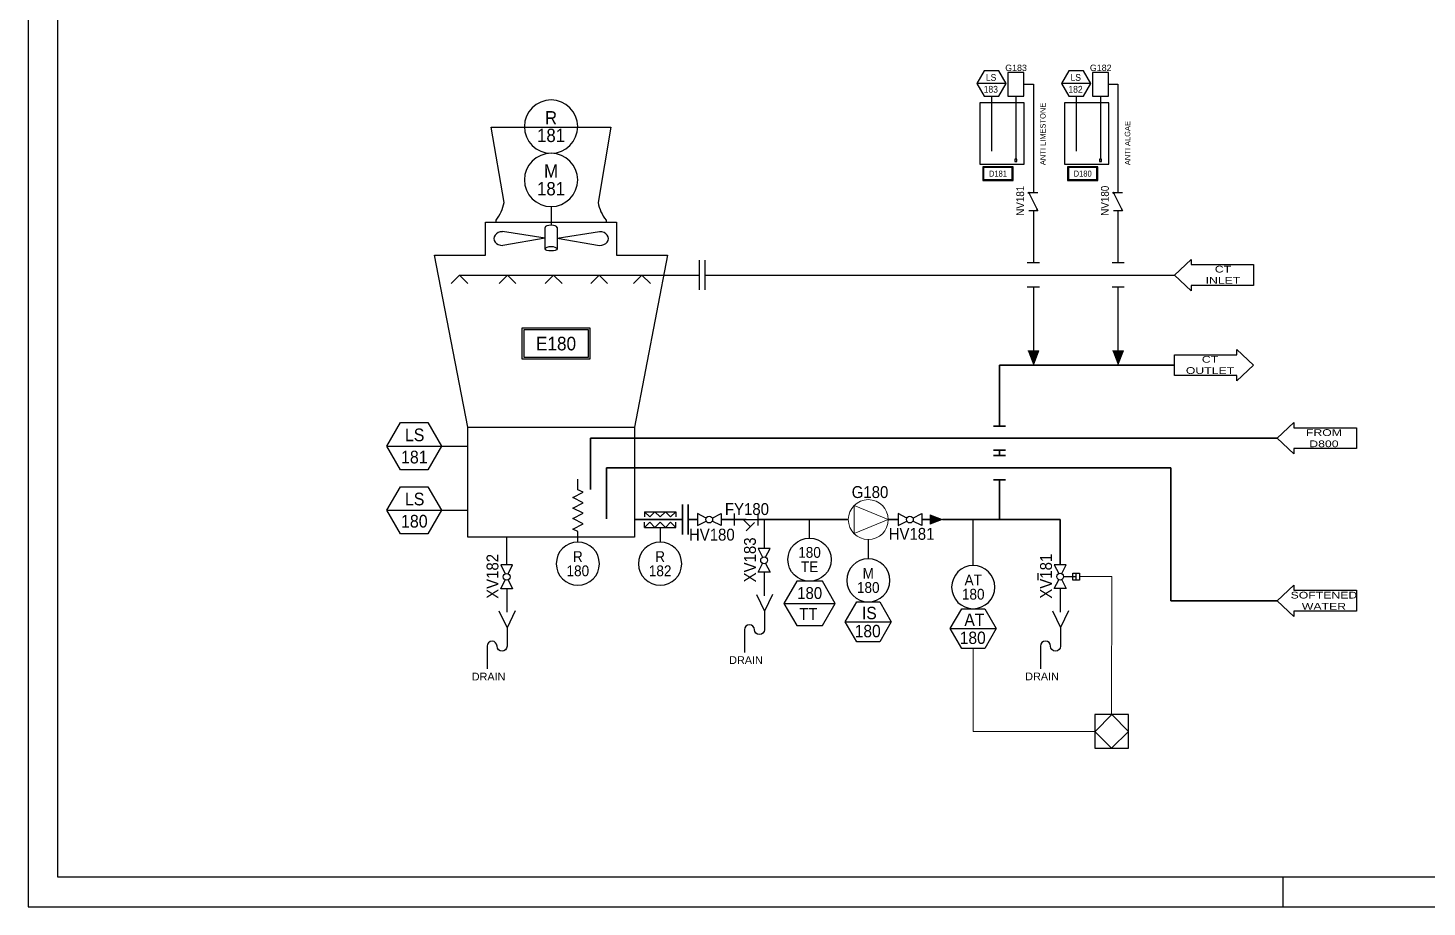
# Model space of a CAD drawing. Header units: millimetres. Extents: x 256 to 2599, y 626 to 1192.
# Drawn here: x 1254.2 to 1485.5, y 894.5 to 1039.9 of the extents above; entities that cross this region are included whole.
import ezdxf
from ezdxf.enums import TextEntityAlignment as Align

# ---------------------------------------------------------------- set-up
doc = ezdxf.new("R2010")
doc.units = ezdxf.units.MM
for name, color, linetype, lineweight in [('Acqua di torre in', 170, 'Continuous', 35), ('Aquafil tag', 7, 'Continuous', 35), ('LINEA - ACQUA DI RETE', 94, 'Continuous', 35)]:
    doc.layers.add(name, color=color, linetype=linetype, lineweight=lineweight)
for name, color, linetype in [('Acqua di torre out', 150, 'Continuous'), ('CARTIGLIO', 7, 'Continuous'), ('Instrument Line', 7, 'Continuous'), ('L6-SOTTILE', 5, 'Continuous'), ('L8-TESTI', 1, 'Continuous'), ('Tag', 7, 'Continuous')]:
    doc.layers.add(name, color=color, linetype=linetype)
doc.styles.add('ARIAL_090', font='arial.ttf', dxfattribs={"width": 0.9})
doc.styles.add('PNP_LTYPE', font='txt.shx')
doc.styles.get("Standard").update_dxf_attribs({"font": 'arial.ttf'})
doc.linetypes.add('ISO-GENERAL', pattern='A,5,["/",PNP_LTYPE,S=1.5,R=0,X=0,Y=-0.75],-0.0001', length=5.0001)

# ---------------------------------------------------------------- blocks, each defined once
blk = doc.blocks.new('Tag_block')
at = {"color": 0, "linetype": 'ByBlock', "lineweight": -2}
blk.add_attdef('#(TargetObject.Tag)', text='', height=2.5, dxfattribs=at).set_placement((0, 0), align=Align.MIDDLE_CENTER)
blk = doc.blocks.new('*U11')
at = {"color": 0, "linetype": 'ByBlock', "lineweight": -2}
for start, end in [(0, 180), (180, 0)]:
    blk.add_arc((0, 0), 5, start, end, dxfattribs=at)
at = {"color": 0, "linetype": 'ByBlock', "lineweight": -2, "width": 0.9}
for tag, p in [('#(TargetObject.Type)', (0, 1.65)), ('#(TargetObject.LoopNumber)', (0, -1.65))]:
    blk.add_attdef(tag, text='', height=2.5, dxfattribs=at).set_placement(p, align=Align.MIDDLE_CENTER)
blk = doc.blocks.new('Valve Label_block')
at = {"color": 0, "linetype": 'ByBlock', "lineweight": -2, "width": 0.9}
blk.add_attdef('#(TargetObject.Size)', text='', height=2.5, dxfattribs=at).set_placement((0, 4.7625), align=Align.BOTTOM_CENTER)
blk.add_attdef('#(TargetObject.Tag)', text='', height=2.5, dxfattribs=at).set_placement((0, -4.7625), align=Align.TOP_CENTER)
blk = doc.blocks.new('STIKER NOME MACCHIANARIO')
at = {"layer": 'L8-TESTI', "color": 5}
for points in [[(-20, 9), (-20, -9), (20, -9), (20, 9)], [(-19, 8), (-19, -8), (19, -8), (19, 8)]]:
    blk.add_lwpolyline(points, close=True, dxfattribs=at)
at = {"color": 7, "style": 'ARIAL_090', "width": 0.9}
blk.add_attdef('NOME', text='', height=8, dxfattribs=at).set_placement((0, 0), align=Align.MIDDLE_CENTER)

msp = doc.modelspace()

# ---------------------------------------------------------------- hatches: boundary and pattern name
h = msp.add_hatch(color=256)
h.dxf.hatch_style = 1
h.paths.add_polyline_path([(1419.8, 1012.64), (1419.69, 1012.64), (1419.74, 1012.53, -0.557537), (1419.57, 1012.64, -1), (1419.8, 1012.64)])
h.paths.add_polyline_path([(1419.69, 1012.64), (1419.8, 1012.64, -0.284079), (1419.74, 1012.53), (1419.69, 1012.64)], flags=17)
h = msp.add_hatch(color=256)
h.dxf.hatch_style = 1
h.paths.add_polyline_path([(1433.81, 1012.64), (1433.69, 1012.64), (1433.74, 1012.53, -0.557537), (1433.57, 1012.64, -1), (1433.81, 1012.64)])
h.paths.add_polyline_path([(1433.69, 1012.64), (1433.81, 1012.64, -0.284079), (1433.74, 1012.53), (1433.69, 1012.64)], flags=17)
h = msp.add_hatch(color=256)
h.dxf.hatch_style = 1
h.paths.add_polyline_path([(1421.12, 1009.95), (1421.16, 1009.7), (1420.97, 1009.88), (1421.12, 1009.95)])
h = msp.add_hatch(color=256)
h.dxf.hatch_style = 1
h.paths.add_polyline_path([(1435.12, 1009.95), (1435.16, 1009.7), (1434.98, 1009.88), (1435.12, 1009.95)])
at = {"lineweight": 20}
h = msp.add_hatch(color=256, dxfattribs=at)
h.dxf.hatch_style = 1
h.paths.add_polyline_path([(1421.34, 986.53), (1419.51, 986.53), (1420.42, 984.15), (1421.34, 986.53)])
h = msp.add_hatch(color=256, dxfattribs=at)
h.dxf.hatch_style = 1
h.paths.add_polyline_path([(1435.34, 986.53), (1433.51, 986.53), (1434.42, 984.15), (1435.34, 986.53)])
h = msp.add_hatch(color=256, dxfattribs=at)
h.dxf.hatch_style = 1
h.paths.add_polyline_path([(1403.38, 959.4), (1403.38, 957.84), (1405.41, 958.62), (1403.38, 959.4)])

# ---------------------------------------------------------------- linework, layer by layer
for p, q in [((1421.16, 1012.64), (1419.69, 1012.64)), ((1419.69, 1012.64), (1421.05, 1009.92)), ((1435.16, 1012.64), (1433.69, 1012.64)), ((1433.69, 1012.64), (1435.05, 1009.92)), ((1421.16, 1009.7), (1419.69, 1009.7)), ((1421.12, 1009.95), (1420.97, 1009.88)), ((1420.97, 1009.88), (1421.16, 1009.7)), ((1421.16, 1009.7), (1421.12, 1009.95)), ((1435.16, 1009.7), (1433.69, 1009.7)), ((1435.12, 1009.95), (1434.98, 1009.88)), ((1434.98, 1009.88), (1435.16, 1009.7)), ((1435.16, 1009.7), (1435.12, 1009.95)), ((1340.66, 1007.79), (1340.66, 1007.29)), ((1339.66, 1005.17), (1332.65, 1006.24)), ((1339.66, 1005.17), (1332.67, 1003.97)), ((1341.67, 1005.17), (1348.68, 1006.24)), ((1341.67, 1005.17), (1348.66, 1003.97)), ((1322.55, 970.76), (1326.89, 970.76)), ((1322.55, 960.15), (1326.89, 960.15)), ((1356.11, 959.92), (1356.11, 959.05)), ((1356.11, 959.92), (1356.97, 959.05)), ((1356.11, 959.92), (1361.31, 959.92)), ((1356.11, 957.32), (1356.11, 958.19)), ((1356.11, 957.32), (1356.97, 958.19)), ((1357.84, 959.92), (1356.97, 959.05)), ((1357.84, 957.32), (1356.97, 958.19)), ((1357.84, 959.92), (1358.71, 959.05)), ((1357.84, 957.32), (1358.71, 958.19)), ((1359.57, 959.92), (1358.71, 959.05)), ((1359.57, 957.32), (1358.71, 958.19)), ((1359.57, 959.92), (1360.44, 959.05)), ((1359.57, 957.32), (1360.44, 958.19)), ((1361.31, 959.92), (1360.44, 959.05)), ((1361.31, 957.32), (1360.44, 958.19)), ((1361.31, 959.92), (1361.31, 959.05)), ((1361.31, 957.32), (1361.31, 958.19)), ((1370.94, 959.6), (1370.94, 957.64)), ((1370.94, 958.62), (1374.87, 958.62)), ((1372.45, 958.62), (1373.64, 957.43)), ((1374.33, 958.12), (1372.94, 956.73)), ((1374.87, 959.6), (1374.87, 957.64)), ((1333.33, 951.11), (1333.33, 955.73)), ((1356.11, 957.32), (1361.31, 957.32)), ((1375.9, 949.91), (1375.9, 946.03)), ((1421.24, 948.62), (1421.24, 949.73)), ((1425.43, 949.18), (1427.51, 949.18)), ((1333.33, 947.18), (1333.33, 943.3)), ((1424.86, 947.21), (1424.86, 943.33)), ((1377.3, 946.24), (1375.95, 943.46)), ((1334.73, 943.51), (1333.38, 940.72)), ((1426.26, 943.54), (1424.92, 940.75)), ((1461.7, 899.45), (1461.7, 894.54))]:
    msp.add_line(p, q)
for p, q in [((1421.34, 986.53), (1419.51, 986.53)), ((1421.34, 986.53), (1420.42, 984.15)), ((1435.34, 986.53), (1433.51, 986.53)), ((1435.34, 986.53), (1434.42, 984.15)), ((1403.38, 959.4), (1403.38, 957.84)), ((1403.38, 959.4), (1405.41, 958.62)), ((1403.38, 957.84), (1405.41, 958.62))]:
    msp.add_line(p, q, dxfattribs=at)
for points in [[(1254.16, 1191.54), (1254.16, 894.54), (1674.16, 894.54), (1674.16, 1191.54)], [(1418.85, 1032.57), (1416.21, 1032.57), (1416.21, 1028.66), (1418.85, 1028.66)], [(1432.85, 1032.57), (1430.21, 1032.57), (1430.21, 1028.66), (1432.85, 1028.66)], [(1418.89, 1027.53), (1411.59, 1027.53), (1411.59, 1017.41), (1418.89, 1017.41)], [(1432.9, 1027.53), (1425.6, 1027.53), (1425.6, 1017.41), (1432.9, 1017.41)], [(1326.89, 973.93), (1354.44, 973.93), (1354.44, 955.73), (1326.89, 955.73)], [(1426.96, 949.73), (1428.06, 949.73), (1428.06, 948.62), (1426.96, 948.62)], [(1436.15, 920.82), (1436.15, 926.36), (1430.59, 926.36), (1430.59, 920.82)]]:
    msp.add_lwpolyline(points, close=True)
for points in [[(1417.53, 1028.66), (1417.53, 1018.25), (1417.38, 1018.25), (1417.38, 1017.82), (1417.67, 1017.82), (1417.67, 1018.25), (1417.53, 1018.25)], [(1431.54, 1028.66), (1431.53, 1018.25), (1431.38, 1018.25), (1431.38, 1017.82), (1431.68, 1017.82), (1431.68, 1018.25), (1431.54, 1018.25)], [(1326.89, 973.93), (1321.41, 1002.36), (1329.82, 1002.36), (1329.82, 1007.79), (1340.66, 1007.79), (1351.51, 1007.79), (1351.51, 1002.36), (1359.92, 1002.36), (1354.44, 973.93)], [(1339.66, 1003.39), (1339.66, 1006.94)], [(1341.67, 1006.94), (1341.67, 1003.39)], [(1345.1, 954.89), (1345.1, 956.63), (1344.24, 957.06), (1345.97, 957.93), (1344.24, 958.79), (1345.97, 959.66), (1344.24, 960.53), (1345.97, 961.39), (1344.24, 962.26), (1345.97, 963.13), (1345.1, 963.56), (1345.1, 965.29)], [(1366.32, 958.87), (1364.86, 959.6), (1364.86, 957.64), (1366.32, 958.37)], [(1367.33, 958.87), (1368.79, 959.6), (1368.79, 957.64), (1367.33, 958.37)], [(1399.49, 958.87), (1398.04, 959.6), (1398.04, 957.64), (1399.49, 958.37)], [(1400.5, 958.87), (1401.96, 959.6), (1401.96, 957.64), (1400.5, 958.37)], [(1376.15, 952.38), (1376.88, 953.84), (1374.92, 953.84), (1375.65, 952.38)], [(1333.58, 949.65), (1334.31, 951.11), (1332.35, 951.11), (1333.07, 949.65)], [(1376.15, 951.37), (1376.88, 949.91), (1374.92, 949.91), (1375.65, 951.37)], [(1425.11, 949.68), (1425.84, 951.14), (1423.88, 951.14), (1424.61, 949.68)], [(1333.58, 948.64), (1334.31, 947.18), (1332.35, 947.18), (1333.07, 948.64)], [(1425.11, 948.67), (1425.84, 947.21), (1423.88, 947.21), (1424.61, 948.67)], [(1430.59, 923.59), (1433.37, 920.82), (1436.15, 923.59), (1433.4, 926.36), (1430.63, 923.55)]]:
    msp.add_lwpolyline(points)
for points in [[(1331.57, 1007.79), (1331.57, 1008.15, 0.129868), (1332.88, 1011.09), (1330.78, 1023.53), (1350.55, 1023.53), (1348.45, 1011.09, 0.129868), (1349.76, 1008.15), (1349.76, 1007.79)], [(1374.61, 946.24), (1375.95, 943.46), (1375.95, 940.41, -1), (1374.3, 940.41, 1), (1372.65, 940.41), (1372.65, 936.65)], [(1332.03, 943.51), (1333.38, 940.72), (1333.38, 937.67, -1), (1331.73, 937.67, 1), (1330.08, 937.67), (1330.08, 933.92)], [(1423.57, 943.54), (1424.92, 940.75), (1424.92, 937.7, -1), (1423.26, 937.7, 1), (1421.61, 937.7), (1421.61, 933.95)]]:
    msp.add_lwpolyline(points, format="xyb")
msp.add_lwpolyline([(1396.41, 958.62), (1390.78, 960.94), (1390.78, 956.3)], close=True, dxfattribs=at)
for centre, radius in [((1419.69, 1012.64), 0.116), ((1433.69, 1012.64), 0.116), ((1366.82, 958.62), 0.565), ((1400, 958.62), 0.565), ((1375.9, 951.88), 0.565), ((1333.33, 949.15), 0.565), ((1424.86, 949.18), 0.565)]:
    msp.add_circle(centre, radius)
msp.add_circle((1393.12, 958.62), 3.3, dxfattribs=at)
for centre, major_axis, ratio, start_param, end_param in [((1340.66, 1006.94), (-1, 0), 0.348901, 3.141593, 6.283185), ((1332.66, 1005.1), (-1.46, -0.01), 0.775352, 4.712389, 7.853982), ((1348.69, 1005.1), (-1.46, -0.01), 0.775352, 1.542412, 4.712389), ((1340.66, 1003.39), (-1, 0), 0.348901, 3.141593, 6.283185)]:
    msp.add_ellipse(centre, major_axis=major_axis, ratio=ratio, start_param=start_param, end_param=end_param)
at = {"extrusion": (0, 0, -1)}
msp.add_ellipse((1340.66, 1003.39), major_axis=(-1, 0), ratio=0.348901, start_param=3.141593, end_param=6.283185, dxfattribs=at)
at = {"layer": 'Acqua di torre in'}
for p, q in [((1414.82, 984.15), (1443.74, 984.15)), ((1414.82, 984.15), (1414.82, 974.07)), ((1415.81, 974.07), (1413.82, 974.07)), ((1415.81, 974.07), (1413.82, 974.07)), ((1415.81, 970.08), (1413.82, 970.08)), ((1415.81, 970.08), (1413.82, 970.08)), ((1414.82, 969.2), (1414.82, 970.08)), ((1415.81, 969.2), (1413.82, 969.2)), ((1415.81, 969.2), (1413.82, 969.2)), ((1415.81, 965.21), (1413.82, 965.21)), ((1415.81, 965.21), (1413.82, 965.21)), ((1414.82, 958.62), (1414.82, 965.21)), ((1362.41, 961.09), (1362.41, 956.15)), ((1363.33, 961.09), (1363.33, 956.15)), ((1362.41, 958.62), (1354.44, 958.62)), ((1364.86, 958.62), (1363.33, 958.62)), ((1372.95, 958.62), (1368.79, 958.62)), ((1370.94, 958.62), (1368.79, 958.62)), ((1389.82, 958.62), (1374.87, 958.62)), ((1396.41, 958.62), (1398.04, 958.62)), ((1401.96, 958.62), (1403.38, 958.62)), ((1414.82, 958.62), (1405.41, 958.62)), ((1414.82, 958.62), (1424.86, 958.62)), ((1424.86, 958.62), (1424.86, 951.14))]:
    msp.add_line(p, q, dxfattribs=at)
at = {"layer": 'Acqua di torre out'}
for p, q in [((1365.16, 1001.54), (1365.16, 996.6)), ((1366.08, 1001.54), (1366.08, 996.6)), ((1325.51, 999.07), (1365.16, 999.07)), ((1366.08, 999.07), (1443.74, 999.07))]:
    msp.add_line(p, q, dxfattribs=at)
for points in [[(1324.12, 997.68), (1325.51, 999.07), (1326.9, 997.68)], [(1332.06, 997.68), (1333.45, 999.07), (1334.84, 997.68)], [(1339.7, 997.68), (1341.09, 999.07), (1342.49, 997.68)], [(1347.22, 997.68), (1348.61, 999.07), (1350, 997.68)], [(1354.3, 997.68), (1355.69, 999.07), (1357.08, 997.68)]]:
    msp.add_lwpolyline(points, dxfattribs=at)
at = {"layer": 'CARTIGLIO', "linetype": 'Continuous'}
msp.add_lwpolyline([(1259.07, 1185.94), (1669.24, 1185.94), (1669.24, 899.45), (1259.07, 899.45)], close=True, dxfattribs=at)
at = {"layer": 'Instrument Line', "linetype": 'ISO-GENERAL', "lineweight": 18, "ltscale": 0.8}
for p, q in [((1428.06, 949.18), (1433.4, 949.18)), ((1433.4, 949.18), (1433.37, 926.36)), ((1410.48, 937.31), (1410.48, 923.55)), ((1430.59, 923.59), (1410.48, 923.55))]:
    msp.add_line(p, q, dxfattribs=at)
at = {"layer": 'L6-SOTTILE'}
for points in [[(1446.5, 1001.65), (1446.5, 1000.79), (1456.83, 1000.79), (1456.83, 997.35), (1446.5, 997.35), (1446.5, 996.48), (1443.74, 999.07)], [(1454.07, 981.56), (1454.07, 982.43), (1443.74, 982.43), (1443.74, 985.87), (1454.07, 985.87), (1454.07, 986.73), (1456.83, 984.15)], [(1463.52, 974.66), (1463.52, 973.8), (1473.85, 973.8), (1473.85, 970.35), (1463.52, 970.35), (1463.52, 969.49), (1460.76, 972.07)], [(1463.52, 947.78), (1463.52, 946.92), (1473.85, 946.92), (1473.85, 943.47), (1463.52, 943.47), (1463.52, 942.61), (1460.76, 945.2)]]:
    msp.add_lwpolyline(points, close=True, dxfattribs=at)
at = {"layer": 'LINEA - ACQUA DI RETE'}
for p, q in [((1347.19, 972.07), (1460.76, 972.07)), ((1347.19, 972.07), (1347.19, 963.61)), ((1349.81, 967.2), (1443.17, 967.2)), ((1349.81, 967.2), (1349.81, 958.74)), ((1443.17, 967.2), (1443.17, 945.2)), ((1443.17, 945.2), (1460.76, 945.2))]:
    msp.add_line(p, q, dxfattribs=at)
at = {"layer": 'Tag'}
for p, q in [((1415.9, 1030.74), (1411.08, 1030.74)), ((1418.85, 1030.62), (1420.42, 1030.62)), ((1420.42, 1030.62), (1420.42, 1012.64)), ((1429.91, 1030.74), (1425.08, 1030.74)), ((1432.85, 1030.62), (1434.42, 1030.62)), ((1434.42, 1030.62), (1434.42, 1012.64)), ((1413.49, 1028.65), (1413.49, 1019.57)), ((1427.49, 1028.65), (1427.49, 1019.57)), ((1340.66, 1010.4), (1340.66, 1007.79)), ((1420.42, 1009.7), (1420.42, 1001.06)), ((1434.42, 1009.7), (1434.42, 1001.06)), ((1421.42, 1001.06), (1419.42, 1001.06)), ((1421.42, 1001.06), (1419.42, 1001.06)), ((1435.42, 1001.06), (1433.43, 1001.06)), ((1435.42, 1001.06), (1433.43, 1001.06)), ((1421.42, 997.07), (1419.42, 997.07)), ((1421.42, 997.07), (1419.42, 997.07)), ((1420.42, 997.07), (1420.42, 984.15)), ((1435.42, 997.07), (1433.43, 997.07)), ((1435.42, 997.07), (1433.43, 997.07)), ((1434.42, 997.07), (1434.42, 984.15)), ((1313.52, 970.76), (1322.55, 970.76)), ((1313.52, 960.15), (1322.55, 960.15)), ((1375.9, 958.62), (1375.9, 953.84)), ((1383.41, 955.56), (1383.41, 958.62)), ((1410.48, 951.02), (1410.48, 958.62)), ((1358.71, 957.32), (1358.7, 954.89)), ((1427.51, 948.62), (1427.51, 949.73))]:
    msp.add_line(p, q, dxfattribs=at)
at = {"layer": 'Tag', "ltscale": 0.2}
for p, q in [((1393.12, 955.32), (1393.12, 952.13)), ((1379.17, 944.76), (1387.64, 944.76)), ((1389.32, 941.7), (1396.91, 941.7)), ((1406.69, 940.59), (1414.28, 940.59))]:
    msp.add_line(p, q, dxfattribs=at)
for points in [[(1415.9, 1030.74), (1414.7, 1032.83), (1412.28, 1032.83), (1411.08, 1030.74), (1412.28, 1028.65), (1414.7, 1028.65)], [(1429.91, 1030.74), (1428.7, 1032.83), (1426.29, 1032.83), (1425.08, 1030.74), (1426.29, 1028.65), (1428.7, 1028.65)], [(1379.17, 944.76), (1381.29, 941.09), (1385.53, 941.09), (1387.64, 944.76), (1385.53, 948.42), (1381.29, 948.42)], [(1389.32, 941.7), (1391.22, 944.99), (1395.01, 944.99), (1396.91, 941.7), (1395.01, 938.42), (1391.22, 938.42)], [(1406.69, 940.59), (1408.59, 943.88), (1412.38, 943.88), (1414.28, 940.59), (1412.38, 937.31), (1408.59, 937.31)]]:
    msp.add_lwpolyline(points, close=True, dxfattribs=at)
at = {"layer": 'Tag'}
for points in [[(1313.52, 970.76), (1315.77, 974.67), (1320.29, 974.67), (1322.55, 970.76), (1320.29, 966.85), (1315.77, 966.85)], [(1313.52, 960.15), (1315.77, 964.06), (1320.29, 964.06), (1322.55, 960.15), (1320.29, 956.24), (1315.77, 956.24)]]:
    msp.add_lwpolyline(points, close=True, dxfattribs=at)

# ---------------------------------------------------------------- block references
at = {"layer": 'Aquafil tag', "ltscale": 5, "xscale": 0.124687346316221, "yscale": 0.124687346316221, "zscale": 0.124687346316221}
for p, values in [((1414.57, 1015.84), {'NOME': 'D181'}), ((1428.58, 1015.84), {'NOME': 'D180'})]:
    msp.add_blockref('STIKER NOME MACCHIANARIO', p, dxfattribs=at).add_auto_attribs(values)
at = {"layer": 'Tag', "ltscale": 0.2}
ref = msp.add_blockref('Valve Label_block', (1413.46, 1032.8), dxfattribs=dict(at, xscale=-0.1032009848880643, yscale=0.1032009848880643, zscale=0.1032009848880643))
ref.add_attrib('#(TargetObject.Tag)', 'LS', dxfattribs={"layer": '0', "color": 0, "linetype": 'ByBlock', "lineweight": -2, "ltscale": 2, "height": 1.123, "style": 'ARIAL_090', "width": 0.9}).set_placement((1413.43, 1032.31), align=Align.TOP_CENTER)
ref = msp.add_blockref('Valve Label_block', (1427.46, 1032.8), dxfattribs=dict(at, xscale=-0.1032009848880643, yscale=0.1032009848880643, zscale=0.1032009848880643))
ref.add_attrib('#(TargetObject.Tag)', 'LS', dxfattribs={"layer": '0', "color": 0, "linetype": 'ByBlock', "lineweight": -2, "ltscale": 2, "height": 1.123, "style": 'ARIAL_090', "width": 0.9}).set_placement((1427.43, 1032.31), align=Align.TOP_CENTER)
ref = msp.add_blockref('Valve Label_block', (1413.48, 1030.71), dxfattribs=dict(at, xscale=-0.07740073866604821, yscale=0.07740073866604821, zscale=0.07740073866604821))
ref.add_attrib('#(TargetObject.Tag)', '183', dxfattribs={"layer": '0', "color": 0, "linetype": 'ByBlock', "lineweight": -2, "ltscale": 2, "height": 1.123, "style": 'ARIAL_090', "width": 0.9}).set_placement((1413.39, 1030.35), align=Align.TOP_CENTER)
ref = msp.add_blockref('Valve Label_block', (1427.48, 1030.71), dxfattribs=dict(at, xscale=-0.07740073866604821, yscale=0.07740073866604821, zscale=0.07740073866604821))
ref.add_attrib('#(TargetObject.Tag)', '182', dxfattribs={"layer": '0', "color": 0, "linetype": 'ByBlock', "lineweight": -2, "ltscale": 2, "height": 1.123, "style": 'ARIAL_090', "width": 0.9}).set_placement((1427.4, 1030.35), align=Align.TOP_CENTER)
for name, p, xscale, yscale, zscale, values in [('*U11', (1340.66, 1023.62), 0.8814186286301936, 0.8814186286301936, 0.8814186286301936, {'#(TargetObject.Type)': 'R', '#(TargetObject.LoopNumber)': '181'}), ('*U11', (1340.66, 1014.8), 0.8814186286301936, 0.8814186286301936, 0.8814186286301936, {'#(TargetObject.Type)': 'M', '#(TargetObject.LoopNumber)': '181'}), ('STIKER NOME MACCHIANARIO', (1341.49, 987.73), 0.2817414365387211, 0.2817414365387211, 0.2817414365387211, {'NOME': 'E180'}), ('*U11', (1345.09, 951.32), 0.7135745354739291, 0.7135745354739291, 0.7135745354739291, {'#(TargetObject.Type)': 'R', '#(TargetObject.LoopNumber)': '180'}), ('*U11', (1358.7, 951.32), 0.7135745354739291, 0.7135745354739291, 0.7135745354739291, {'#(TargetObject.Type)': 'R', '#(TargetObject.LoopNumber)': '182'}), ('*U11', (1393.12, 948.56), 0.7135745354739291, 0.7135745354739291, 0.7135745354739291, {'#(TargetObject.Type)': 'M', '#(TargetObject.LoopNumber)': '180'}), ('*U11', (1410.48, 947.45), 0.7135745354739291, 0.7135745354739291, 0.7135745354739291, {'#(TargetObject.Type)': 'AT', '#(TargetObject.LoopNumber)': '180'})]:
    msp.add_blockref(name, p, dxfattribs=dict(at, xscale=xscale, yscale=yscale, zscale=zscale)).add_auto_attribs(values)
ref = msp.add_blockref('Tag_block', (1418.91, 1011.35), dxfattribs=dict(at, xscale=-0.02600094503727184, yscale=0.02600094503727184, zscale=0.02600094503727184, rotation=270))
ref.add_attrib('#(TargetObject.Tag)', 'NV181', dxfattribs={"layer": '0', "color": 0, "linetype": 'ByBlock', "lineweight": -2, "ltscale": 2, "height": 1.294, "rotation": 90, "style": 'ARIAL_090', "width": 0.9}).set_placement((1417.6, 1011.35), align=Align.TOP_CENTER)
ref = msp.add_blockref('Tag_block', (1432.92, 1011.35), dxfattribs=dict(at, xscale=-0.02600094503727184, yscale=0.02600094503727184, zscale=0.02600094503727184, rotation=270))
ref.add_attrib('#(TargetObject.Tag)', 'NV180', dxfattribs={"layer": '0', "color": 0, "linetype": 'ByBlock', "lineweight": -2, "ltscale": 2, "height": 1.294, "rotation": 90, "style": 'ARIAL_090', "width": 0.9}).set_placement((1431.61, 1011.35), align=Align.TOP_CENTER)
at = {"layer": 'Tag'}
ref = msp.add_blockref('Valve Label_block', (1318.1, 974.6), dxfattribs=dict(at, xscale=0.1930596518369644, yscale=0.1930596518369644, zscale=0.1930596518369644))
ref.add_attrib('#(TargetObject.Tag)', 'LS', dxfattribs={"layer": '0', "color": 0, "linetype": 'ByBlock', "lineweight": -2, "ltscale": 2, "height": 2.1, "style": 'ARIAL_090', "width": 0.9}).set_placement((1318.1, 973.68), align=Align.TOP_CENTER)
ref = msp.add_blockref('Valve Label_block', (1318.05, 970.7), dxfattribs=dict(at, xscale=0.1447947388777233, yscale=0.1447947388777233, zscale=0.1447947388777233))
ref.add_attrib('#(TargetObject.Tag)', '181', dxfattribs={"layer": '0', "color": 0, "linetype": 'ByBlock', "lineweight": -2, "ltscale": 2, "height": 2.1, "style": 'ARIAL_090', "width": 0.9}).set_placement((1318.05, 970.01), align=Align.TOP_CENTER)
ref = msp.add_blockref('Valve Label_block', (1318.1, 963.99), dxfattribs=dict(at, xscale=0.1930596518369644, yscale=0.1930596518369644, zscale=0.1930596518369644))
ref.add_attrib('#(TargetObject.Tag)', 'LS', dxfattribs={"layer": '0', "color": 0, "linetype": 'ByBlock', "lineweight": -2, "ltscale": 2, "height": 2.1, "style": 'ARIAL_090', "width": 0.9}).set_placement((1318.1, 963.07), align=Align.TOP_CENTER)
at = {"layer": 'Tag', "ltscale": 0.2}
ref = msp.add_blockref('Tag_block', (1393.41, 964.15), dxfattribs=dict(at, xscale=0.02769280817468454, yscale=0.02769280817468454, zscale=0.02769280817468454))
ref.add_attrib('#(TargetObject.Tag)', 'G180', dxfattribs={"layer": '0', "color": 0, "linetype": 'ByBlock', "lineweight": -2, "ltscale": 2, "height": 1.969, "style": 'ARIAL_090', "width": 0.9}).set_placement((1393.41, 964.15), align=Align.TOP_CENTER)
ref = msp.add_blockref('Tag_block', (1373.06, 961.34), dxfattribs=dict(at, xscale=0.02769280817468454, yscale=0.02769280817468454, zscale=0.02769280817468454))
ref.add_attrib('#(TargetObject.Tag)', 'FY180', dxfattribs={"layer": '0', "color": 0, "linetype": 'ByBlock', "lineweight": -2, "ltscale": 2, "height": 1.969, "style": 'ARIAL_090', "width": 0.9}).set_placement((1373.06, 961.34), align=Align.TOP_CENTER)
at = {"layer": 'Tag'}
ref = msp.add_blockref('Valve Label_block', (1318.05, 960.09), dxfattribs=dict(at, xscale=0.1447947388777233, yscale=0.1447947388777233, zscale=0.1447947388777233))
ref.add_attrib('#(TargetObject.Tag)', '180', dxfattribs={"layer": '0', "color": 0, "linetype": 'ByBlock', "lineweight": -2, "ltscale": 2, "height": 2.1, "style": 'ARIAL_090', "width": 0.9}).set_placement((1318.05, 959.4), align=Align.TOP_CENTER)
at = {"layer": 'Tag', "ltscale": 0.2}
ref = msp.add_blockref('Tag_block', (1367.25, 957.11), dxfattribs=dict(at, xscale=0.02769280817468454, yscale=0.02769280817468454, zscale=0.02769280817468454))
ref.add_attrib('#(TargetObject.Tag)', 'HV180', dxfattribs={"layer": '0', "color": 0, "linetype": 'ByBlock', "lineweight": -2, "ltscale": 2, "height": 1.969, "style": 'ARIAL_090', "width": 0.9}).set_placement((1367.25, 957.11), align=Align.TOP_CENTER)
ref = msp.add_blockref('Tag_block', (1400.28, 957.24), dxfattribs=dict(at, xscale=0.02769280817468454, yscale=0.02769280817468454, zscale=0.02769280817468454))
ref.add_attrib('#(TargetObject.Tag)', 'HV181', dxfattribs={"layer": '0', "color": 0, "linetype": 'ByBlock', "lineweight": -2, "ltscale": 2, "height": 1.969, "style": 'ARIAL_090', "width": 0.9}).set_placement((1400.28, 957.24), align=Align.TOP_CENTER)
ref = msp.add_blockref('Tag_block', (1374.56, 951.95), dxfattribs=dict(at, xscale=-0.02769280817468454, yscale=0.02769280817468454, zscale=0.02769280817468454, rotation=270))
ref.add_attrib('#(TargetObject.Tag)', 'XV183', dxfattribs={"layer": '0', "color": 0, "linetype": 'ByBlock', "lineweight": -2, "ltscale": 2, "height": 1.969, "rotation": 90, "style": 'ARIAL_090', "width": 0.9}).set_placement((1372.57, 951.95), align=Align.TOP_CENTER)
ref = msp.add_blockref('*U11', (1383.41, 951.99), dxfattribs=dict(at, xscale=-0.7135745354739291, yscale=0.7135745354739291, zscale=0.7135745354739291, rotation=180))
ref.add_attrib('#(TargetObject.Type)', 'TE', dxfattribs={"layer": '0', "color": 0, "linetype": 'ByBlock', "lineweight": -2, "ltscale": 2, "height": 1.784, "width": 0.9}).set_placement((1383.41, 950.82), align=Align.MIDDLE_CENTER)
ref.add_attrib('#(TargetObject.LoopNumber)', '180', dxfattribs={"layer": '0', "color": 0, "linetype": 'ByBlock', "lineweight": -2, "ltscale": 2, "height": 1.784, "width": 0.9}).set_placement((1383.41, 953.19), align=Align.MIDDLE_CENTER)
ref = msp.add_blockref('Tag_block', (1331.99, 949.22), dxfattribs=dict(at, xscale=-0.02769280817468454, yscale=0.02769280817468454, zscale=0.02769280817468454, rotation=270))
ref.add_attrib('#(TargetObject.Tag)', 'XV182', dxfattribs={"layer": '0', "color": 0, "linetype": 'ByBlock', "lineweight": -2, "ltscale": 2, "height": 1.969, "rotation": 90, "style": 'ARIAL_090', "width": 0.9}).set_placement((1329.99, 949.22), align=Align.TOP_CENTER)
ref = msp.add_blockref('Tag_block', (1423.52, 949.25), dxfattribs=dict(at, xscale=-0.02769280817468454, yscale=0.02769280817468454, zscale=0.02769280817468454, rotation=270))
ref.add_attrib('#(TargetObject.Tag)', 'XV181', dxfattribs={"layer": '0', "color": 0, "linetype": 'ByBlock', "lineweight": -2, "ltscale": 2, "height": 1.969, "rotation": 90, "style": 'ARIAL_090', "width": 0.9}).set_placement((1421.53, 949.25), align=Align.TOP_CENTER)
ref = msp.add_blockref('Valve Label_block', (1383.43, 944.81), dxfattribs=dict(at, xscale=-0.1357827393573457, yscale=0.1357827393573457, zscale=0.1357827393573457, rotation=180))
ref.add_attrib('#(TargetObject.Tag)', '180', dxfattribs={"layer": '0', "color": 0, "linetype": 'ByBlock', "lineweight": -2, "ltscale": 2, "height": 1.969, "style": 'ARIAL_090', "width": 0.9}).set_placement((1383.43, 947.45), align=Align.TOP_CENTER)
ref = msp.add_blockref('Valve Label_block', (1393.3, 945.25), dxfattribs=dict(at, xscale=0.2236280023389844, yscale=0.2236280023389844, zscale=0.2236280023389844))
ref.add_attrib('#(TargetObject.Tag)', 'IS', dxfattribs={"layer": '0', "color": 0, "linetype": 'ByBlock', "lineweight": -2, "ltscale": 2, "height": 2.047, "style": 'ARIAL_090', "width": 0.9}).set_placement((1393.3, 944.19), align=Align.TOP_CENTER)
ref = msp.add_blockref('Valve Label_block', (1383.21, 941.15), dxfattribs=dict(at, xscale=-0.181043652476461, yscale=0.181043652476461, zscale=0.181043652476461, rotation=180))
ref.add_attrib('#(TargetObject.Tag)', 'TT', dxfattribs={"layer": '0', "color": 0, "linetype": 'ByBlock', "lineweight": -2, "ltscale": 2, "height": 1.969, "style": 'ARIAL_090', "width": 0.9}).set_placement((1383.21, 943.98), align=Align.TOP_CENTER)
ref = msp.add_blockref('Valve Label_block', (1410.67, 944.14), dxfattribs=dict(at, xscale=0.2236280023389844, yscale=0.2236280023389844, zscale=0.2236280023389844))
ref.add_attrib('#(TargetObject.Tag)', 'AT', dxfattribs={"layer": '0', "color": 0, "linetype": 'ByBlock', "lineweight": -2, "ltscale": 2, "height": 2.047, "style": 'ARIAL_090', "width": 0.9}).set_placement((1410.67, 943.08), align=Align.TOP_CENTER)
ref = msp.add_blockref('Valve Label_block', (1393.03, 942), dxfattribs=dict(at, xscale=0.1677210017542383, yscale=0.1677210017542383, zscale=0.1677210017542383))
ref.add_attrib('#(TargetObject.Tag)', '180', dxfattribs={"layer": '0', "color": 0, "linetype": 'ByBlock', "lineweight": -2, "ltscale": 2, "height": 2.047, "style": 'ARIAL_090', "width": 0.9}).set_placement((1393.03, 941.2), align=Align.TOP_CENTER)
ref = msp.add_blockref('Valve Label_block', (1410.4, 940.89), dxfattribs=dict(at, xscale=0.1677210017542383, yscale=0.1677210017542383, zscale=0.1677210017542383))
ref.add_attrib('#(TargetObject.Tag)', '180', dxfattribs={"layer": '0', "color": 0, "linetype": 'ByBlock', "lineweight": -2, "ltscale": 2, "height": 2.047, "style": 'ARIAL_090', "width": 0.9}).set_placement((1410.4, 940.09), align=Align.TOP_CENTER)

# ---------------------------------------------------------------- texts
for s, height, p in [('ANTI LIMESTONE', 0.8873, (1422.44, 1017.24)), ('ANTI ALGAE', 0.887, (1436.44, 1017.24))]:
    msp.add_text(s, height=height, rotation=90).set_placement(p)
for p in [(1370.12, 934.74), (1327.55, 932.01), (1419.08, 932.04)]:
    msp.add_text('DRAIN', height=1.28).set_placement(p)
at = {"layer": 'L8-TESTI', "color": 3, "char_height": 1.1152, "attachment_point": 5}
for s, insert, width in [('\\A1;{\\W1.3;\\C7;CT INLET }', (1451.78, 999.11), 3.482), ('\\A1;\\pxi-3,l4,t4;{\\W1.3;\\C7;SOFTENED \\PWATER}', (1467.92, 945.19), 3.0834)]:
    msp.add_mtext(s, dxfattribs=dict(at, insert=insert, width=width))
for s, insert in [('\\A1;\\pxi-3,l4,t4;{\\W1.3;\\C7;CT \\POUTLET}', (1449.08, 984.19)), ('\\A1;\\pxi-3,l4,t4;{\\W1.3;\\C7;FROM \\PD800}', (1467.92, 972.07))]:
    msp.add_mtext(s, dxfattribs=dict(at, insert=insert))
at = {"layer": 'Tag', "ltscale": 0.2, "char_height": 1.049, "attachment_point": 1}
for s, insert in [('G183', (1415.77, 1033.86)), ('G182', (1429.77, 1033.86))]:
    msp.add_mtext_dynamic_manual_height_columns(s, width=5.3005, gutter_width=0.0125, heights=[0], dxfattribs=dict(at, insert=insert))

doc.saveas('drawing.dxf')
